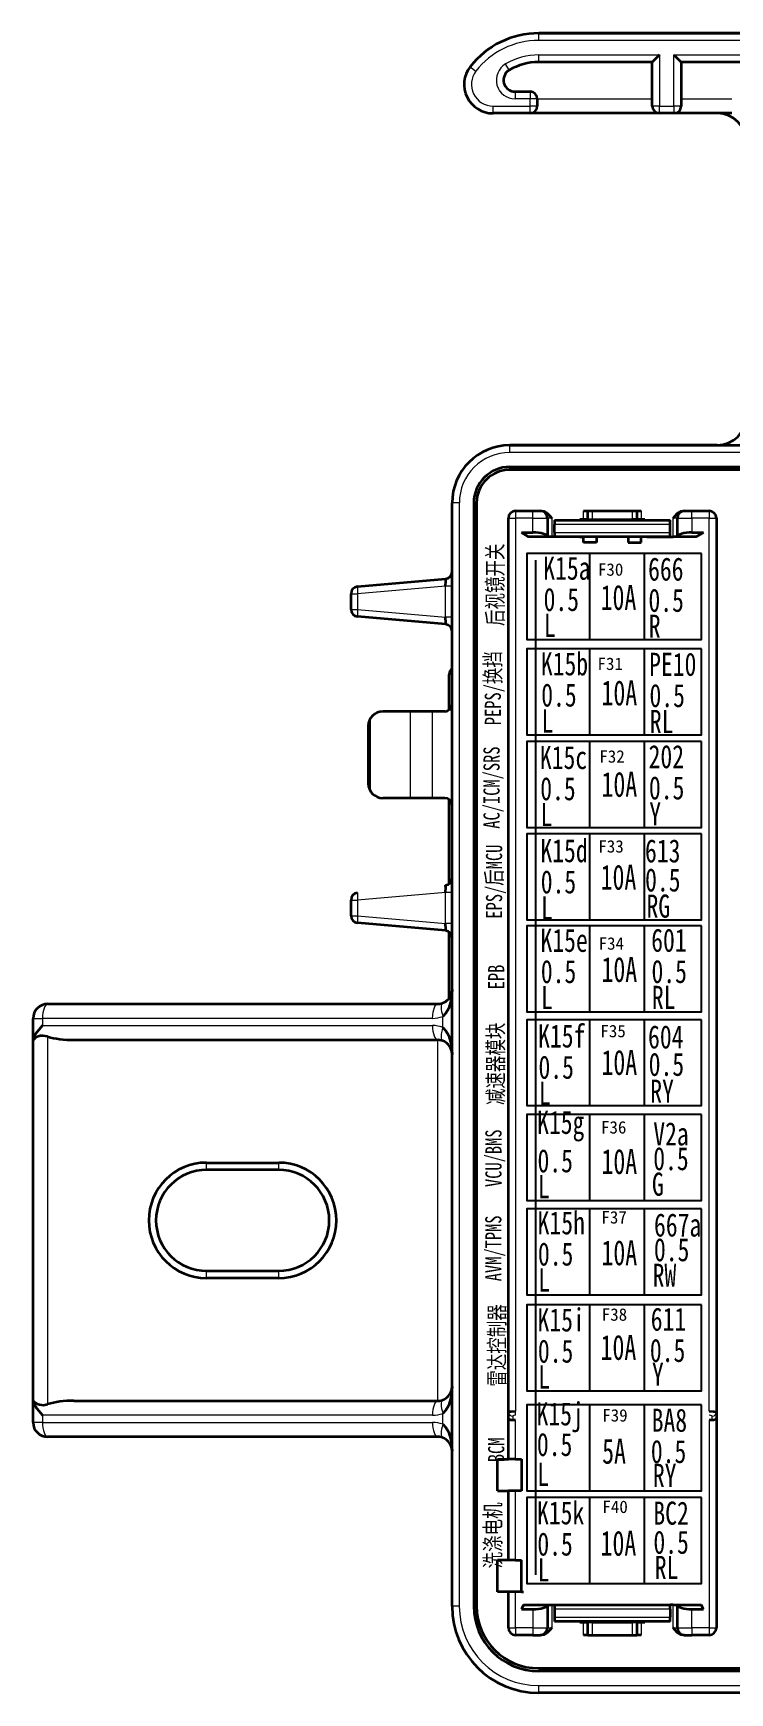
# Model space of a CAD drawing. Header units: millimetres. Extents: x 17 to 3784, y 12 to 1382.
# Drawn here: x 941.4 to 955.57, y 1072.13 to 1105.92 of the extents above; entities that cross this region are included whole.
import ezdxf

# ---------------------------------------------------------------- set-up
doc = ezdxf.new("R2010")
doc.units = ezdxf.units.MM
for name, color, linetype, lineweight in [('0层_1', 7, 'Continuous', 25), ('全新开发部分', 7, 'Continuous', 18), ('图层8-0000', 3, 'Continuous', 15), ('粗实线层', 7, 'Continuous', 35)]:
    doc.layers.add(name, color=color, linetype=linetype, lineweight=lineweight)
doc.styles.add('FangSong_GB2312_Style', font='simfang.ttf')
doc.styles.add('HZ', font='', dxfattribs={"width": 0.7})
doc.styles.add('HZTXT', font='', dxfattribs={"width": 0.75})
doc.styles.add('样式 2', font='', dxfattribs={"width": 0.75})
doc.styles.get('HZ').set_extended_font_data('宋体')
doc.styles.get('HZTXT').set_extended_font_data('宋体')
doc.styles.get('样式 2').set_extended_font_data('宋体')

msp = doc.modelspace()

# ---------------------------------------------------------------- linework, layer by layer
at = {"color": 0, "lineweight": 35}
for p, q in [((951.688, 1105.918), (1003.401, 1105.918)), ((951.101, 1097.089), (963.302, 1097.089)), ((963.302, 1097.03), (951.101, 1097.03)), ((949.925, 1073.891), (949.925, 1096.354)), ((950.366, 1096.354), (950.366, 1073.891)), ((950.425, 1096.354), (950.425, 1073.891)), ((951.071, 1077.843), (951.071, 1096.046)), ((955.302, 1096.046), (955.302, 1077.843)), ((941.698, 1086.154), (949.632, 1086.154)), ((941.404, 1078.073), (941.404, 1085.42)), ((949.632, 1085.419), (942.233, 1085.419)), ((942.233, 1078.074), (949.632, 1078.074)), ((949.632, 1077.339), (941.698, 1077.339)), ((951.688, 1072.628), (1003.401, 1072.628)), ((1003.401, 1072.569), (951.688, 1072.569))]:
    msp.add_line(p, q, dxfattribs=at)
at = {"color": 0, "lineweight": 13, "ltscale": 0.0125}
for p, q in [((951.688, 1105.771), (951.688, 1105.918)), ((951.087, 1105.165), (951.012, 1105.291)), ((951.688, 1105.33), (951.688, 1105.477)), ((950.295, 1105.235), (950.411, 1105.145)), ((951.207, 1104.728), (951.207, 1104.581)), ((951.512, 1104.728), (951.512, 1104.581)), ((950.759, 1104.287), (950.759, 1104.434)), ((951.512, 1104.434), (951.512, 1104.581)), ((951.659, 1104.581), (951.512, 1104.581)), ((951.512, 1104.287), (951.512, 1104.434)), ((951.659, 1104.434), (951.512, 1104.434)), ((954.144, 1104.434), (953.997, 1104.434)), ((954.144, 1104.287), (954.144, 1104.434)), ((954.585, 1104.434), (954.438, 1104.434)), ((954.438, 1104.434), (954.438, 1104.287)), ((951.101, 1097.382), (951.101, 1097.529)), ((950.072, 1096.354), (949.925, 1096.354)), ((951.218, 1096.193), (951.218, 1096.046)), ((951.571, 1096.046), (951.571, 1096.193)), ((954.803, 1096.046), (954.803, 1096.193)), ((955.155, 1096.193), (955.155, 1096.046)), ((951.071, 1096.046), (951.218, 1096.046)), ((955.155, 1096.046), (955.302, 1096.046)), ((941.594, 1085.86), (941.594, 1085.713)), ((944.93, 1082.775), (944.93, 1082.922)), ((946.399, 1082.775), (946.399, 1082.922)), ((944.93, 1080.571), (944.93, 1080.718)), ((946.399, 1080.571), (946.399, 1080.718)), ((941.594, 1077.78), (941.594, 1077.633)), ((950.072, 1073.891), (949.925, 1073.891)), ((951.071, 1073.451), (951.218, 1073.451)), ((951.218, 1073.451), (951.218, 1073.304)), ((951.571, 1073.451), (951.571, 1073.304)), ((954.803, 1073.451), (954.803, 1073.304)), ((955.155, 1073.451), (955.155, 1073.304)), ((955.155, 1073.451), (955.302, 1073.451)), ((951.688, 1072.128), (951.688, 1072.275))]:
    msp.add_line(p, q, dxfattribs=at)
at = {"color": 0, "lineweight": 35, "ltscale": 0.475}
msp.add_line((957.271, 1105.918), (951.688, 1105.918), dxfattribs=at)
at = {"color": 0, "lineweight": 13}
for p, q in [((1003.401, 1105.771), (951.688, 1105.771)), ((950.072, 1096.354), (950.072, 1073.891)), ((951.218, 1096.046), (951.218, 1077.863)), ((955.155, 1077.863), (955.155, 1096.046)), ((949.527, 1085.86), (941.594, 1085.86)), ((941.594, 1085.713), (949.527, 1085.713)), ((941.698, 1085.489), (941.698, 1078.005)), ((949.632, 1078.074), (949.632, 1085.419)), ((949.527, 1077.78), (941.594, 1077.78)), ((941.594, 1077.633), (949.527, 1077.633))]:
    msp.add_line(p, q, dxfattribs=at)
at = {"color": 0, "lineweight": 13, "ltscale": 0.208932}
msp.add_line((951.688, 1105.477), (954.144, 1105.477), dxfattribs=at)
at = {"color": 0, "lineweight": 35, "ltscale": 0.196432}
msp.add_line((953.997, 1105.33), (951.688, 1105.33), dxfattribs=at)
at = {"color": 0, "lineweight": 35, "ltscale": 0.017678}
for p, q in [((954.144, 1105.477), (953.997, 1105.33)), ((954.438, 1105.477), (954.585, 1105.33))]:
    msp.add_line(p, q, dxfattribs=at)
at = {"color": 0, "lineweight": 35, "ltscale": 0.076253}
for p, q in [((953.997, 1104.434), (953.997, 1105.33)), ((954.585, 1105.33), (954.585, 1104.434))]:
    msp.add_line(p, q, dxfattribs=at)
at = {"color": 0, "lineweight": 13, "ltscale": 0.088753}
for p, q in [((954.144, 1105.477), (954.144, 1104.434)), ((954.438, 1104.434), (954.438, 1105.477))]:
    msp.add_line(p, q, dxfattribs=at)
at = {"color": 0, "lineweight": 13, "ltscale": 0.4625}
msp.add_line((954.438, 1105.477), (959.873, 1105.477), dxfattribs=at)
at = {"color": 0, "lineweight": 35, "ltscale": 0.4375}
msp.add_line((959.727, 1105.33), (954.585, 1105.33), dxfattribs=at)
at = {"color": 0, "lineweight": 35, "ltscale": 0.025909}
msp.add_line((951.207, 1104.728), (951.512, 1104.728), dxfattribs=at)
at = {"color": 0, "lineweight": 13, "ltscale": 0.064047}
msp.add_line((950.759, 1104.434), (951.512, 1104.434), dxfattribs=at)
at = {"color": 0, "lineweight": 35, "ltscale": 0.064047}
msp.add_line((951.512, 1104.287), (950.759, 1104.287), dxfattribs=at)
at = {"color": 0, "lineweight": 13, "ltscale": 0.025909}
msp.add_line((951.512, 1104.581), (951.207, 1104.581), dxfattribs=at)
at = {"color": 0, "lineweight": 35, "ltscale": 0.223935}
msp.add_line((954.144, 1104.287), (951.512, 1104.287), dxfattribs=at)
at = {"color": 0, "lineweight": 13, "ltscale": 0.198935}
msp.add_line((951.659, 1104.581), (953.997, 1104.581), dxfattribs=at)
at = {"color": 0, "lineweight": 35, "ltscale": 0.0125}
for p, q in [((951.659, 1104.581), (951.659, 1104.434)), ((951.571, 1096.193), (951.718, 1096.193)), ((954.656, 1096.193), (954.803, 1096.193)), ((951.218, 1076.888), (951.071, 1076.888)), ((951.218, 1076.242), (951.071, 1076.242)), ((951.218, 1074.832), (951.071, 1074.832)), ((951.218, 1074.185), (951.071, 1074.185)), ((951.571, 1073.304), (951.718, 1073.304)), ((954.656, 1073.304), (954.803, 1073.304))]:
    msp.add_line(p, q, dxfattribs=at)
at = {"color": 0, "lineweight": 13, "ltscale": 0.025}
for p, q in [((954.144, 1104.434), (954.438, 1104.434)), ((951.571, 1095.752), (951.571, 1096.046)), ((951.571, 1096.046), (951.865, 1096.046)), ((954.509, 1096.046), (954.803, 1096.046)), ((954.803, 1096.046), (954.803, 1095.752)), ((951.571, 1073.451), (951.865, 1073.451)), ((954.509, 1073.451), (954.803, 1073.451))]:
    msp.add_line(p, q, dxfattribs=at)
at = {"color": 0, "lineweight": 35, "ltscale": 0.025}
msp.add_line((954.438, 1104.287), (954.144, 1104.287), dxfattribs=at)
at = {"color": 0, "lineweight": 35, "ltscale": 0.1}
for p, q in [((955.613, 1104.287), (954.438, 1104.287)), ((948.221, 1091.815), (948.221, 1090.639))]:
    msp.add_line(p, q, dxfattribs=at)
at = {"color": 0, "lineweight": 13, "ltscale": 0.0875}
msp.add_line((954.585, 1104.581), (955.613, 1104.581), dxfattribs=at)
at = {"color": 0, "lineweight": 35, "ltscale": 0.458932}
msp.add_line((951.101, 1097.529), (956.494, 1097.529), dxfattribs=at)
at = {"color": 0, "lineweight": 35, "ltscale": 0.358932}
msp.add_line((955.319, 1097.529), (951.101, 1097.529), dxfattribs=at)
at = {"color": 0, "lineweight": 13, "ltscale": 0.458932}
msp.add_line((956.494, 1097.382), (951.101, 1097.382), dxfattribs=at)
at = {"color": 0, "lineweight": 13, "ltscale": 0.005}
for p, q in [((951.101, 1097.03), (951.101, 1097.089)), ((950.425, 1096.354), (950.366, 1096.354)), ((949.925, 1092.862), (949.867, 1092.862)), ((950.425, 1073.891), (950.366, 1073.891)), ((951.688, 1072.628), (951.688, 1072.569))]:
    msp.add_line(p, q, dxfattribs=at)
at = {"color": 0, "lineweight": 35, "ltscale": 0.03}
for p, q in [((951.218, 1096.193), (951.571, 1096.193)), ((954.803, 1096.193), (955.155, 1096.193)), ((951.571, 1073.304), (951.218, 1073.304)), ((955.155, 1073.304), (954.803, 1073.304))]:
    msp.add_line(p, q, dxfattribs=at)
at = {"color": 0, "lineweight": 35, "ltscale": 0.00146}
for p, q in [((951.718, 1096.193), (951.735, 1096.193)), ((951.735, 1073.304), (951.718, 1073.304))]:
    msp.add_line(p, q, dxfattribs=at)
at = {"color": 0, "lineweight": 13, "ltscale": 0.015}
for p, q in [((952.599, 1096.016), (952.599, 1096.193)), ((952.775, 1096.193), (952.775, 1096.016)), ((953.598, 1096.016), (953.598, 1096.193)), ((953.774, 1096.193), (953.774, 1096.016))]:
    msp.add_line(p, q, dxfattribs=at)
at = {"color": 0, "lineweight": 35, "ltscale": 0.007501}
for p, q in [((952.599, 1096.193), (952.687, 1096.193)), ((952.687, 1096.016), (952.599, 1096.016)), ((952.599, 1073.568), (952.687, 1073.568)), ((952.687, 1073.304), (952.599, 1073.304))]:
    msp.add_line(p, q, dxfattribs=at)
at = {"color": 0, "lineweight": 35, "ltscale": 0.0075}
for p, q in [((952.687, 1096.193), (952.775, 1096.193)), ((953.598, 1096.193), (953.686, 1096.193)), ((953.686, 1096.193), (953.774, 1096.193)), ((952.012, 1096.002), (952.012, 1095.913)), ((952.687, 1096.016), (952.775, 1096.016)), ((953.686, 1096.016), (953.598, 1096.016)), ((953.774, 1096.016), (953.686, 1096.016)), ((954.362, 1095.913), (954.362, 1096.002)), ((951.953, 1095.664), (951.865, 1095.664)), ((952.012, 1095.752), (952.012, 1095.664)), ((954.362, 1095.664), (954.362, 1095.752)), ((954.509, 1095.664), (954.421, 1095.664)), ((951.865, 1073.921), (951.953, 1073.921)), ((952.012, 1073.921), (952.012, 1073.833)), ((954.362, 1073.833), (954.362, 1073.921)), ((954.421, 1073.921), (954.509, 1073.921)), ((952.012, 1073.671), (952.012, 1073.583)), ((952.775, 1073.568), (952.687, 1073.568)), ((953.686, 1073.568), (953.598, 1073.568)), ((953.686, 1073.568), (953.774, 1073.568)), ((954.362, 1073.583), (954.362, 1073.671)), ((952.687, 1073.304), (952.775, 1073.304)), ((953.598, 1073.304), (953.686, 1073.304)), ((953.774, 1073.304), (953.686, 1073.304))]:
    msp.add_line(p, q, dxfattribs=at)
at = {"color": 0, "lineweight": 35, "ltscale": 0.015}
for p, q in [((952.687, 1096.016), (952.687, 1096.193)), ((953.686, 1096.193), (953.686, 1096.016))]:
    msp.add_line(p, q, dxfattribs=at)
at = {"color": 0, "lineweight": 35, "ltscale": 0.07}
for p, q in [((952.775, 1096.193), (953.598, 1096.193)), ((952.775, 1096.016), (953.598, 1096.016)), ((952.775, 1073.568), (953.598, 1073.568)), ((952.775, 1073.304), (953.598, 1073.304))]:
    msp.add_line(p, q, dxfattribs=at)
at = {"color": 0, "lineweight": 35, "ltscale": 0.001459}
for p, q in [((954.639, 1096.193), (954.656, 1096.193)), ((954.656, 1073.304), (954.639, 1073.304))]:
    msp.add_line(p, q, dxfattribs=at)
at = {"color": 0, "lineweight": 13, "ltscale": 0.03}
for p, q in [((951.571, 1096.046), (951.218, 1096.046)), ((955.155, 1096.046), (954.803, 1096.046)), ((951.571, 1073.451), (951.218, 1073.451)), ((955.155, 1073.451), (954.803, 1073.451))]:
    msp.add_line(p, q, dxfattribs=at)
at = {"color": 0, "lineweight": 13, "ltscale": 0.0075}
for p, q in [((951.953, 1096.046), (951.865, 1096.046)), ((954.509, 1096.046), (954.421, 1096.046)), ((951.865, 1073.451), (951.953, 1073.451)), ((954.421, 1073.451), (954.509, 1073.451))]:
    msp.add_line(p, q, dxfattribs=at)
at = {"color": 0, "lineweight": 35, "ltscale": 0.0325}
for p, q in [((951.865, 1096.046), (951.865, 1095.664)), ((954.509, 1095.664), (954.509, 1096.046)), ((951.865, 1095.664), (951.483, 1095.664))]:
    msp.add_line(p, q, dxfattribs=at)
at = {"color": 0, "lineweight": 13, "ltscale": 0.0325}
for p, q in [((951.953, 1096.046), (951.953, 1095.664)), ((954.421, 1095.664), (954.421, 1096.046)), ((951.571, 1073.833), (951.571, 1073.451)), ((954.803, 1073.451), (954.803, 1073.833))]:
    msp.add_line(p, q, dxfattribs=at)
at = {"color": 0, "lineweight": 35, "ltscale": 0.199999}
for p, q in [((952.012, 1096.002), (954.362, 1096.002)), ((954.362, 1095.664), (952.012, 1095.664)), ((952.012, 1073.921), (954.362, 1073.921)), ((954.362, 1073.583), (952.012, 1073.583))]:
    msp.add_line(p, q, dxfattribs=at)
at = {"color": 0, "lineweight": 13, "ltscale": 0.199999}
for p, q in [((954.362, 1095.913), (952.012, 1095.913)), ((952.012, 1095.752), (954.362, 1095.752)), ((954.362, 1073.833), (952.012, 1073.833)), ((952.012, 1073.671), (954.362, 1073.671))]:
    msp.add_line(p, q, dxfattribs=at)
at = {"color": 0, "lineweight": 35, "ltscale": 0.01375}
for p, q in [((952.012, 1095.752), (952.012, 1095.913)), ((954.362, 1095.752), (954.362, 1095.913)), ((952.012, 1073.833), (952.012, 1073.671)), ((954.362, 1073.833), (954.362, 1073.671))]:
    msp.add_line(p, q, dxfattribs=at)
at = {"color": 0, "lineweight": 13, "ltscale": 0.00125}
for p, q in [((952.524, 1096.002), (952.524, 1096.016)), ((952.596, 1096.016), (952.596, 1096.002)), ((952.847, 1096.002), (952.847, 1096.016)), ((953.526, 1096.016), (953.526, 1096.002)), ((953.777, 1096.002), (953.777, 1096.016)), ((953.849, 1096.016), (953.849, 1096.002)), ((952.524, 1073.568), (952.524, 1073.583)), ((952.596, 1073.583), (952.596, 1073.568)), ((952.847, 1073.568), (952.847, 1073.583)), ((953.526, 1073.583), (953.526, 1073.568)), ((953.777, 1073.568), (953.777, 1073.583)), ((953.849, 1073.583), (953.849, 1073.568))]:
    msp.add_line(p, q, dxfattribs=at)
at = {"color": 0, "lineweight": 35, "ltscale": 0.006359}
for p, q in [((952.599, 1096.016), (952.524, 1096.016)), ((952.524, 1073.568), (952.599, 1073.568))]:
    msp.add_line(p, q, dxfattribs=at)
at = {"color": 0, "lineweight": 35, "ltscale": 0.00125}
for p, q in [((952.864, 1096.016), (952.864, 1096.002)), ((953.51, 1096.002), (953.51, 1096.016)), ((952.864, 1073.583), (952.864, 1073.568)), ((953.51, 1073.568), (953.51, 1073.583))]:
    msp.add_line(p, q, dxfattribs=at)
at = {"color": 0, "lineweight": 35, "ltscale": 0.00636}
for p, q in [((953.849, 1096.016), (953.774, 1096.016)), ((953.774, 1073.568), (953.849, 1073.568))]:
    msp.add_line(p, q, dxfattribs=at)
at = {"color": 0, "lineweight": 35, "ltscale": 0.014577}
for p, q in [((951.483, 1095.664), (951.336, 1095.752)), ((955.038, 1095.752), (954.891, 1095.664))]:
    msp.add_line(p, q, dxfattribs=at)
at = {"color": 0, "lineweight": 35, "ltscale": 0.02}
for p, q in [((951.336, 1095.752), (951.571, 1095.752)), ((951.336, 1073.833), (951.571, 1073.833))]:
    msp.add_line(p, q, dxfattribs=at)
at = {"color": 0, "lineweight": 35, "ltscale": 0.01}
for p, q in [((952.07, 1095.664), (951.953, 1095.664)), ((952.599, 1095.546), (952.599, 1095.664)), ((952.864, 1095.664), (952.864, 1095.546)), ((953.51, 1095.664), (953.51, 1095.546)), ((953.774, 1095.546), (953.774, 1095.664)), ((951.071, 1077.726), (951.071, 1077.843)), ((955.302, 1077.843), (955.302, 1077.726)), ((951.218, 1076.888), (951.336, 1076.888)), ((951.336, 1076.242), (951.218, 1076.242)), ((951.218, 1074.832), (951.336, 1074.832)), ((951.336, 1074.185), (951.218, 1074.185))]:
    msp.add_line(p, q, dxfattribs=at)
at = {"color": 0, "lineweight": 35, "ltscale": 0.038641}
msp.add_line((952.524, 1095.664), (952.07, 1095.664), dxfattribs=at)
at = {"color": 0, "lineweight": 35, "ltscale": 0.006103}
msp.add_line((952.524, 1095.664), (952.596, 1095.664), dxfattribs=at)
at = {"color": 0, "lineweight": 35, "ltscale": 0.021359}
for p, q in [((952.847, 1095.664), (952.596, 1095.664)), ((953.777, 1095.664), (953.526, 1095.664))]:
    msp.add_line(p, q, dxfattribs=at)
at = {"color": 0, "lineweight": 35, "ltscale": 0.022501}
msp.add_line((952.864, 1095.546), (952.599, 1095.546), dxfattribs=at)
at = {"color": 0, "lineweight": 35, "ltscale": 0.001398}
msp.add_line((952.847, 1095.664), (952.864, 1095.664), dxfattribs=at)
at = {"color": 0, "lineweight": 35, "ltscale": 0.001396}
msp.add_line((953.51, 1095.664), (953.526, 1095.664), dxfattribs=at)
at = {"color": 0, "lineweight": 35, "ltscale": 0.022499}
msp.add_line((953.51, 1095.546), (953.774, 1095.546), dxfattribs=at)
at = {"color": 0, "lineweight": 35, "ltscale": 0.000390625}
msp.add_line((953.782, 1095.664), (953.777, 1095.664), dxfattribs=at)
at = {"color": 0, "lineweight": 35, "ltscale": 0.035573}
msp.add_line((953.885, 1095.664), (954.303, 1095.664), dxfattribs=at)
at = {"color": 0, "lineweight": 35, "ltscale": 0.009999}
msp.add_line((954.303, 1095.664), (954.421, 1095.664), dxfattribs=at)
at = {"color": 0, "lineweight": 35, "ltscale": 0.032501}
msp.add_line((954.891, 1095.664), (954.509, 1095.664), dxfattribs=at)
at = {"color": 0, "lineweight": 35, "ltscale": 0.020001}
for p, q in [((954.803, 1095.752), (955.038, 1095.752)), ((954.803, 1073.833), (955.038, 1073.833))]:
    msp.add_line(p, q, dxfattribs=at)
at = {"color": 2}
msp.add_line((951.624, 1095.191), (951.624, 1074.528), dxfattribs=at)
at = {"color": 0, "lineweight": 35, "ltscale": 0.15276}
for p, q in [((948.003, 1094.651), (949.791, 1094.807)), ((949.791, 1093.883), (948.003, 1094.04)), ((949.791, 1087.647), (948.003, 1087.803))]:
    msp.add_line(p, q, dxfattribs=at)
at = {"color": 0, "lineweight": 35, "ltscale": 0.027092}
for p, q in [((947.869, 1094.186), (947.869, 1094.504)), ((947.869, 1087.95), (947.869, 1088.268))]:
    msp.add_line(p, q, dxfattribs=at)
at = {"color": 0, "lineweight": 13, "ltscale": 0.011411}
for p, q in [((947.869, 1094.504), (948.003, 1094.504)), ((949.925, 1094.661), (949.791, 1094.661)), ((947.869, 1094.186), (948.003, 1094.186)), ((949.925, 1094.029), (949.791, 1094.029)), ((949.925, 1088.424), (949.791, 1088.424)), ((947.869, 1088.268), (948.003, 1088.268)), ((947.869, 1087.95), (948.003, 1087.95)), ((949.925, 1087.793), (949.791, 1087.793))]:
    msp.add_line(p, q, dxfattribs=at)
at = {"color": 0, "lineweight": 13, "ltscale": 0.15276}
for p, q in [((949.791, 1094.661), (948.003, 1094.504)), ((948.003, 1094.186), (949.791, 1094.029)), ((949.791, 1088.424), (948.003, 1088.268)), ((948.003, 1087.95), (949.791, 1087.793))]:
    msp.add_line(p, q, dxfattribs=at)
at = {"color": 0, "lineweight": 13, "ltscale": 0.027092}
for p, q in [((948.003, 1094.504), (948.003, 1094.186)), ((948.003, 1088.268), (948.003, 1087.95))]:
    msp.add_line(p, q, dxfattribs=at)
at = {"color": 0, "lineweight": 13, "ltscale": 0.053719}
msp.add_line((949.791, 1094.029), (949.791, 1094.661), dxfattribs=at)
at = {"color": 0, "lineweight": 35, "ltscale": 0.0616}
msp.add_line((949.867, 1092.138), (949.867, 1092.862), dxfattribs=at)
at = {"color": 0, "lineweight": 35, "ltscale": 0.047557}
for p, q in [((949.074, 1092.108), (948.515, 1092.108)), ((949.074, 1090.345), (948.515, 1090.345))]:
    msp.add_line(p, q, dxfattribs=at)
at = {"color": 0, "lineweight": 35, "ltscale": 0.000956726}
for p, q in [((949.085, 1092.108), (949.074, 1092.108)), ((949.085, 1090.345), (949.074, 1090.345))]:
    msp.add_line(p, q, dxfattribs=at)
at = {"color": 0, "lineweight": 13, "ltscale": 0.15}
for p, q in [((949.074, 1092.108), (949.074, 1090.345)), ((949.517, 1092.108), (949.517, 1090.345))]:
    msp.add_line(p, q, dxfattribs=at)
at = {"color": 0, "lineweight": 35, "ltscale": 0.036705}
for p, q in [((949.517, 1092.108), (949.085, 1092.108)), ((949.517, 1090.345), (949.085, 1090.345))]:
    msp.add_line(p, q, dxfattribs=at)
at = {"color": 0, "lineweight": 35, "ltscale": 0.022281}
for p, q in [((949.778, 1092.108), (949.517, 1092.108)), ((949.778, 1090.345), (949.517, 1090.345))]:
    msp.add_line(p, q, dxfattribs=at)
at = {"color": 0, "lineweight": 13, "ltscale": 0.124059}
msp.add_line((948.257, 1091.956), (948.257, 1090.498), dxfattribs=at)
at = {"color": 0, "lineweight": 35, "ltscale": 0.146045}
msp.add_line((949.867, 1088.6), (949.867, 1090.316), dxfattribs=at)
at = {"color": 0, "lineweight": 13, "ltscale": 0.05372}
msp.add_line((949.791, 1087.793), (949.791, 1088.424), dxfattribs=at)
at = {"color": 0, "lineweight": 35, "ltscale": 0.114547}
msp.add_line((949.867, 1086.272), (949.867, 1087.618), dxfattribs=at)
at = {"color": 0, "lineweight": 35, "ltscale": 0.000963603}
for p, q in [((949.925, 1086.448), (949.925, 1086.437)), ((949.925, 1085.137), (949.925, 1085.126)), ((949.925, 1078.368), (949.925, 1078.356)), ((949.925, 1077.057), (949.925, 1077.046))]:
    msp.add_line(p, q, dxfattribs=at)
at = {"color": 0, "lineweight": 13, "ltscale": 0.016133}
for p, q in [((941.404, 1085.86), (941.594, 1085.86)), ((941.594, 1077.633), (941.404, 1077.633))]:
    msp.add_line(p, q, dxfattribs=at)
at = {"color": 0, "lineweight": 35, "ltscale": 0.035875}
for p, q in [((941.404, 1085.439), (941.404, 1085.86)), ((941.404, 1077.633), (941.404, 1078.055))]:
    msp.add_line(p, q, dxfattribs=at)
at = {"color": 0, "lineweight": 13, "ltscale": 0.019}
for p, q in [((949.736, 1085.675), (949.736, 1085.898)), ((949.736, 1077.595), (949.736, 1077.818))]:
    msp.add_line(p, q, dxfattribs=at)
at = {"color": 0, "lineweight": 35, "ltscale": 0.001572}
for p, q in [((941.404, 1085.42), (941.404, 1085.439)), ((941.404, 1078.055), (941.404, 1078.073))]:
    msp.add_line(p, q, dxfattribs=at)
at = {"color": 0, "lineweight": 35, "ltscale": 0.125}
for p, q in [((944.93, 1082.922), (946.399, 1082.922)), ((946.399, 1082.775), (944.93, 1082.775)), ((944.93, 1080.718), (946.399, 1080.718)), ((946.399, 1080.571), (944.93, 1080.571))]:
    msp.add_line(p, q, dxfattribs=at)
at = {"color": 0, "lineweight": 35, "ltscale": 0.071239}
msp.add_line((951.071, 1076.888), (951.071, 1077.726), dxfattribs=at)
at = {"color": 0, "lineweight": 13, "ltscale": 0.006972}
for p, q in [((951.159, 1077.76), (951.159, 1077.678)), ((955.214, 1077.678), (955.214, 1077.76))]:
    msp.add_line(p, q, dxfattribs=at)
at = {"color": 0, "lineweight": 13, "ltscale": 0.007115}
msp.add_line((951.218, 1077.779), (951.218, 1077.863), dxfattribs=at)
at = {"color": 0, "lineweight": 13, "ltscale": 0.0675}
msp.add_line((951.218, 1076.888), (951.218, 1077.682), dxfattribs=at)
at = {"color": 0, "lineweight": 13, "ltscale": 0.36}
msp.add_line((955.155, 1077.682), (955.155, 1073.451), dxfattribs=at)
at = {"color": 0, "lineweight": 35, "ltscale": 0.363739}
msp.add_line((955.302, 1077.726), (955.302, 1073.451), dxfattribs=at)
at = {"color": 0, "lineweight": 35, "ltscale": 0.055}
for p, q in [((950.851, 1076.242), (950.851, 1076.888)), ((950.851, 1074.185), (950.851, 1074.832)), ((951.336, 1074.185), (951.336, 1074.832))]:
    msp.add_line(p, q, dxfattribs=at)
at = {"color": 0, "lineweight": 35, "ltscale": 0.01875}
for p, q in [((950.851, 1076.888), (951.071, 1076.888)), ((950.851, 1076.242), (951.071, 1076.242)), ((951.071, 1074.832), (950.851, 1074.832)), ((951.071, 1074.185), (950.851, 1074.185))]:
    msp.add_line(p, q, dxfattribs=at)
at = {"color": 0, "lineweight": 35, "ltscale": 0.12}
msp.add_line((951.071, 1074.832), (951.071, 1076.242), dxfattribs=at)
at = {"color": 0, "lineweight": 13, "ltscale": 0.12}
msp.add_line((951.218, 1074.832), (951.218, 1076.242), dxfattribs=at)
at = {"color": 0, "lineweight": 35, "ltscale": 0.0625}
msp.add_line((951.071, 1073.451), (951.071, 1074.185), dxfattribs=at)
at = {"color": 0, "lineweight": 13, "ltscale": 0.0625}
msp.add_line((951.218, 1073.451), (951.218, 1074.185), dxfattribs=at)
at = {"color": 0, "lineweight": 35, "ltscale": 0.003751}
msp.add_line((951.336, 1074.185), (951.38, 1074.185), dxfattribs=at)
at = {"color": 0, "lineweight": 35, "ltscale": 0.008386}
for p, q in [((951.38, 1073.921), (951.336, 1073.833)), ((955.038, 1073.833), (954.994, 1073.921))]:
    msp.add_line(p, q, dxfattribs=at)
at = {"color": 0, "lineweight": 35, "ltscale": 0.04125}
msp.add_line((951.38, 1073.921), (951.865, 1073.921), dxfattribs=at)
at = {"color": 0, "lineweight": 35, "ltscale": 0.04}
for p, q in [((951.865, 1073.921), (951.865, 1073.451)), ((954.509, 1073.451), (954.509, 1073.921))]:
    msp.add_line(p, q, dxfattribs=at)
at = {"color": 0, "lineweight": 35, "ltscale": 0.005}
for p, q in [((951.953, 1073.921), (952.012, 1073.921)), ((954.421, 1073.921), (954.362, 1073.921))]:
    msp.add_line(p, q, dxfattribs=at)
at = {"color": 0, "lineweight": 13, "ltscale": 0.04}
for p, q in [((951.953, 1073.921), (951.953, 1073.451)), ((954.421, 1073.451), (954.421, 1073.921))]:
    msp.add_line(p, q, dxfattribs=at)
at = {"color": 0, "lineweight": 35, "ltscale": 0.041251}
msp.add_line((954.509, 1073.921), (954.994, 1073.921), dxfattribs=at)
at = {"color": 0, "lineweight": 13, "ltscale": 0.0225}
for p, q in [((952.599, 1073.304), (952.599, 1073.568)), ((952.775, 1073.568), (952.775, 1073.304)), ((953.598, 1073.304), (953.598, 1073.568)), ((953.774, 1073.568), (953.774, 1073.304))]:
    msp.add_line(p, q, dxfattribs=at)
at = {"color": 0, "lineweight": 35, "ltscale": 0.0225}
for p, q in [((952.687, 1073.304), (952.687, 1073.568)), ((953.686, 1073.568), (953.686, 1073.304))]:
    msp.add_line(p, q, dxfattribs=at)
at = {"color": 0, "lineweight": 13, "ltscale": 0.439999}
msp.add_line((951.688, 1072.275), (956.86, 1072.275), dxfattribs=at)
at = {"color": 0, "lineweight": 35, "ltscale": 0.439999}
msp.add_line((956.86, 1072.128), (951.688, 1072.128), dxfattribs=at)
at = {"color": 0, "lineweight": 35}
for points in [[(951.735, 1096.193), (951.789, 1096.184), (951.868, 1096.14), (951.919, 1096.088), (951.953, 1096.046)], [(954.421, 1096.046), (954.455, 1096.088), (954.506, 1096.14), (954.585, 1096.184), (954.639, 1096.193)], [(949.791, 1094.661), (949.796, 1094.769), (949.794, 1094.801), (949.793, 1094.805), (949.792, 1094.806), (949.792, 1094.807), (949.791, 1094.807)], [(949.791, 1093.883), (949.792, 1093.883), (949.792, 1093.883), (949.793, 1093.884), (949.794, 1093.887), (949.796, 1093.915), (949.791, 1094.029)], [(949.791, 1088.424), (949.796, 1088.532), (949.794, 1088.564), (949.793, 1088.569), (949.792, 1088.57), (949.792, 1088.571), (949.791, 1088.571)], [(949.791, 1087.647), (949.792, 1087.647), (949.792, 1087.647), (949.793, 1087.648), (949.794, 1087.65), (949.796, 1087.679), (949.791, 1087.793)], [(949.925, 1086.437), (949.905, 1086.235), (949.882, 1086.14), (949.849, 1086.052), (949.798, 1085.964), (949.736, 1085.898)], [(941.594, 1085.713), (941.454, 1085.543), (941.413, 1085.472), (941.404, 1085.439)], [(949.736, 1085.675), (949.798, 1085.609), (949.849, 1085.521), (949.882, 1085.433), (949.905, 1085.338), (949.925, 1085.137)], [(941.698, 1085.489), (941.607, 1085.506), (941.543, 1085.501), (941.487, 1085.482), (941.436, 1085.451), (941.407, 1085.425), (941.405, 1085.421), (941.405, 1085.42), (941.404, 1085.42)], [(949.925, 1078.356), (949.905, 1078.155), (949.882, 1078.06), (949.849, 1077.972), (949.798, 1077.884), (949.736, 1077.818)], [(941.404, 1078.073), (941.405, 1078.073), (941.405, 1078.072), (941.409, 1078.067), (941.44, 1078.039), (941.495, 1078.008), (941.529, 1077.996), (941.613, 1077.988), (941.698, 1078.005)], [(941.404, 1078.055), (941.414, 1078.019), (941.48, 1077.914), (941.594, 1077.78)], [(949.736, 1077.595), (949.798, 1077.529), (949.849, 1077.441), (949.882, 1077.353), (949.905, 1077.258), (949.925, 1077.057)], [(951.071, 1077.843), (951.072, 1077.844), (951.072, 1077.845), (951.074, 1077.847), (951.078, 1077.849), (951.093, 1077.853), (951.129, 1077.858), (951.218, 1077.863)], [(951.159, 1077.678), (951.122, 1077.678), (951.093, 1077.69), (951.077, 1077.707), (951.071, 1077.726)], [(955.155, 1077.863), (955.248, 1077.858), (955.284, 1077.852), (955.296, 1077.849), (955.3, 1077.847), (955.302, 1077.844), (955.302, 1077.843)], [(955.302, 1077.726), (955.299, 1077.71), (955.288, 1077.696), (955.246, 1077.677), (955.214, 1077.678)], [(951.953, 1073.451), (951.919, 1073.408), (951.868, 1073.356), (951.789, 1073.312), (951.735, 1073.304)], [(954.639, 1073.304), (954.585, 1073.312), (954.506, 1073.356), (954.455, 1073.408), (954.421, 1073.451)]]:
    msp.add_lwpolyline(points, dxfattribs=at)
at = {"color": 0, "lineweight": 13}
for points in [[(949.527, 1085.86), (949.538, 1085.99), (949.572, 1086.1), (949.601, 1086.141), (949.618, 1086.152), (949.632, 1086.154)], [(951.218, 1077.779), (951.184, 1077.775), (951.167, 1077.769), (951.162, 1077.766), (951.16, 1077.762), (951.159, 1077.76)], [(955.214, 1077.76), (955.214, 1077.762), (955.211, 1077.765), (955.207, 1077.769), (955.192, 1077.775), (955.155, 1077.779)], [(955.214, 1077.76), (955.254, 1077.769), (955.286, 1077.794), (955.302, 1077.843)]]:
    msp.add_lwpolyline(points, dxfattribs=at)
at = {"color": 0, "lineweight": 35}
for centre, radius, start, end in [((951.688, 1104.155), 1.763, 90, 142.2315), ((951.688, 1104.155), 1.763, 90, 142.2315), ((951.688, 1104.155), 1.175, 90, 120.7574), ((950.759, 1104.875), 0.588, 142.2315, 270), ((951.207, 1104.963), 0.235, 120.7574, 270), ((951.512, 1104.581), 0.147, 0, 90), ((951.512, 1104.434), 0.147, 270, 0), ((954.144, 1104.434), 0.147, 180, 270), ((954.438, 1104.434), 0.147, 270, 0), ((955.319, 1103.7), 0.588, 0.3726, 89.5658), ((955.319, 1098.117), 0.588, 270.0001, 0), ((951.101, 1096.354), 1.175, 90, 180), ((951.101, 1096.354), 0.735, 90, 180), ((951.101, 1096.354), 0.676, 90, 180), ((951.218, 1096.046), 0.147, 90, 180), ((951.718, 1096.046), 0.147, 0, 90), ((954.656, 1096.046), 0.147, 90, 180), ((955.155, 1096.046), 0.147, 0, 90), ((949.778, 1094.953), 0.147, 275, 360), ((949.778, 1094.953), 0.147, 351.8103, 359.9968), ((948.016, 1094.504), 0.147, 95, 180), ((948.016, 1094.186), 0.147, 180, 265), ((949.778, 1093.737), 0.147, 0, 85), ((950.014, 1092.862), 0.147, 126.8738, 180), ((948.515, 1091.815), 0.294, 90.0002, 180), ((949.778, 1092.255), 0.147, 270, 360), ((949.778, 1092.255), 0.147, 270.0169, 356.0549), ((948.515, 1090.639), 0.294, 180.0001, 270), ((949.778, 1090.199), 0.147, 0, 90), ((949.778, 1090.198), 0.147, 8.8271, 89.3703), ((949.778, 1088.717), 0.147, 275, 360), ((948.016, 1088.268), 0.147, 95, 180), ((948.016, 1087.95), 0.147, 180, 265), ((949.778, 1087.5), 0.147, 0, 85), ((949.628, 1086.449), 0.297, 325.7298, 353.8401), ((949.632, 1086.448), 0.294, 353.9754, 360), ((941.698, 1085.86), 0.294, 90, 180), ((949.632, 1086.448), 0.294, 270, 325.5468), ((949.632, 1085.126), 0.294, 34.4532, 90), ((949.628, 1085.125), 0.297, 6.1599, 34.2702), ((949.632, 1085.126), 0.294, 360, 6.0246), ((944.93, 1081.747), 1.175, 90, 270), ((944.93, 1081.747), 1.028, 90, 270), ((946.399, 1081.747), 1.175, 270, 90), ((946.399, 1081.747), 1.028, 270, 90), ((949.628, 1078.369), 0.297, 325.7298, 353.8401), ((949.632, 1078.368), 0.294, 353.9754, 360), ((949.632, 1078.368), 0.294, 270, 325.5468), ((941.698, 1077.633), 0.294, 180, 270), ((951.217, 1077.269), 0.413, 89.8632, 98.0498), ((955.156, 1077.269), 0.413, 81.9502, 90.1368), ((949.632, 1077.046), 0.294, 34.4532, 90), ((949.628, 1077.044), 0.297, 6.1599, 34.2702), ((949.632, 1077.046), 0.294, 360, 6.0246), ((951.688, 1073.891), 1.763, 180, 270), ((951.688, 1073.891), 1.322, 180, 270), ((951.688, 1073.891), 1.263, 180, 270), ((951.218, 1073.451), 0.147, 180, 270), ((951.718, 1073.451), 0.147, 270, 0), ((954.656, 1073.451), 0.147, 180, 270), ((955.155, 1073.451), 0.147, 270, 360)]:
    msp.add_arc(centre, radius, start, end, dxfattribs=at)
at = {"color": 0, "lineweight": 13}
for centre, radius, start, end in [((951.688, 1104.155), 1.616, 90, 142.2315), ((951.207, 1104.963), 0.382, 120.7574, 270), ((951.688, 1104.155), 1.322, 90, 120.7574), ((950.759, 1104.875), 0.441, 142.2315, 270), ((951.101, 1096.354), 1.028, 90, 180), ((949.527, 1086.448), 0.588, 270, 290.7722), ((949.527, 1085.126), 0.588, 69.2278, 90), ((949.527, 1078.368), 0.588, 270, 290.7722), ((949.527, 1077.044), 0.589, 69.2509, 89.9768), ((951.688, 1073.891), 1.616, 180, 270)]:
    msp.add_arc(centre, radius, start, end, dxfattribs=at)
at = {"color": 0, "lineweight": 35}
for centre, major_axis, ratio, start_param, end_param in [((951.571, 1095.664), (0.294, 0), 0.3, 6.283185, 7.853982), ((954.803, 1095.664), (0.294, 0), 0.3, 1.570796, 3.141593), ((942.232, 1085.713), (0.828, 0), 0.354384, 4.011091, 4.713273), ((942.232, 1077.781), (0.828, 0), 0.354392, 1.569943, 2.272102), ((951.571, 1073.921), (-0.294, 0), 0.3, 1.570796, 3.141593), ((954.803, 1073.921), (-0.294, 0), 0.3, 0, 1.570796)]:
    msp.add_ellipse(centre, major_axis=major_axis, ratio=ratio, start_param=start_param, end_param=end_param, dxfattribs=at)
at = {"color": 0, "lineweight": 13}
for centre, major_axis, ratio, start_param, end_param in [((948.016, 1094.504), (-0.013, 0.146), 0.086827, 0, 1.5632), ((948.016, 1094.186), (0.013, 0.146), 0.086827, 1.578393, 3.141593), ((948.016, 1088.268), (-0.013, 0.146), 0.086827, 0, 1.5632), ((948.016, 1087.95), (0.013, 0.146), 0.086827, 1.578393, 3.141593), ((941.698, 1085.86), (0, 0.294), 0.354654, 6.283185, 7.853982), ((949.84, 1085.898), (0.104, -0.275), 0.334255, 3.141593, 4.586275), ((949.632, 1085.713), (0, -0.294), 0.354654, 4.712389, 6.283185), ((949.84, 1085.675), (-0.104, -0.275), 0.334255, 4.838503, 6.283185), ((949.632, 1077.78), (0, -0.294), 0.354654, 3.141593, 4.712389), ((949.84, 1077.818), (0.104, -0.275), 0.334255, 3.141593, 4.586275), ((941.698, 1077.633), (0, 0.294), 0.354654, 1.570796, 3.141593), ((949.632, 1077.633), (0, 0.294), 0.354654, 1.570796, 3.141593), ((949.84, 1077.595), (-0.104, -0.275), 0.334255, 4.838503, 6.283185), ((951.159, 1077.843), (0.0881, 0), 0.948683, 3.141593, 4.712389)]:
    msp.add_ellipse(centre, major_axis=major_axis, ratio=ratio, start_param=start_param, end_param=end_param, dxfattribs=at)
at = {"layer": '0层_1', "color": 0, "lineweight": -2}
for p, q in [((952.72, 1095.324), (952.72, 1093.574)), ((953.835, 1095.324), (953.835, 1093.574)), ((952.72, 1093.383), (952.72, 1091.632)), ((953.835, 1093.383), (953.835, 1091.632)), ((952.72, 1091.498), (952.72, 1089.748)), ((953.835, 1091.498), (953.835, 1089.748)), ((952.72, 1089.614), (952.72, 1087.863)), ((953.835, 1089.614), (953.835, 1087.863)), ((952.72, 1087.744), (952.72, 1085.994)), ((953.835, 1087.744), (953.835, 1085.994)), ((952.72, 1085.833), (952.72, 1084.083)), ((953.835, 1085.833), (953.835, 1084.083)), ((952.72, 1083.904), (952.72, 1082.153)), ((953.835, 1083.904), (953.835, 1082.153)), ((952.72, 1081.982), (952.72, 1080.231)), ((953.835, 1081.982), (953.835, 1080.231)), ((952.72, 1080.028), (952.72, 1078.277)), ((953.835, 1080.028), (953.835, 1078.277)), ((952.72, 1077.993), (952.72, 1076.242)), ((953.835, 1077.993), (953.835, 1076.242)), ((952.72, 1076.105), (952.72, 1074.354)), ((953.835, 1076.105), (953.835, 1074.354))]:
    msp.add_line(p, q, dxfattribs=at)
for points in [[(954.998, 1095.324), (951.445, 1095.324), (951.445, 1093.574), (954.998, 1093.574)], [(954.998, 1093.383), (951.445, 1093.383), (951.445, 1091.632), (954.998, 1091.632)], [(954.998, 1091.498), (951.445, 1091.498), (951.445, 1089.748), (954.998, 1089.748)], [(954.998, 1089.614), (951.445, 1089.614), (951.445, 1087.863), (954.998, 1087.863)], [(954.998, 1087.744), (951.445, 1087.744), (951.445, 1085.994), (954.998, 1085.994)], [(954.998, 1085.833), (951.445, 1085.833), (951.445, 1084.083), (954.998, 1084.083)], [(954.998, 1083.904), (951.445, 1083.904), (951.445, 1082.153), (954.998, 1082.153)], [(954.998, 1081.982), (951.445, 1081.982), (951.445, 1080.231), (954.998, 1080.231)], [(954.998, 1080.028), (951.445, 1080.028), (951.445, 1078.277), (954.998, 1078.277)], [(954.998, 1077.993), (951.445, 1077.993), (951.445, 1076.242), (954.998, 1076.242)], [(954.998, 1076.105), (951.445, 1076.105), (951.445, 1074.354), (954.998, 1074.354)]]:
    msp.add_lwpolyline(points, close=True, dxfattribs=at)
at = {"layer": '粗实线层', "color": 0}
msp.add_line((951.336, 1076.888), (951.336, 1076.242), dxfattribs=at)

# ---------------------------------------------------------------- texts
at = {"color": 0, "linetype": 'Continuous', "style": 'FangSong_GB2312_Style'}
for s, p in [('F30', (952.892, 1094.872)), ('F31', (952.884, 1092.953)), ('F32', (952.921, 1091.066)), ('F33', (952.901, 1089.235)), ('F34', (952.906, 1087.258)), ('F35', (952.943, 1085.475)), ('F36', (952.955, 1083.515)), ('F37', (952.963, 1081.683)), ('F38', (952.97, 1079.704)), ('F39', (952.98, 1077.651)), ('F40', (952.984, 1075.789))]:
    msp.add_text(s, height=0.2531, dxfattribs=at).set_placement(p)
at = {"layer": '0层_1', "color": 0, "lineweight": -2, "char_height": 0.32821, "attachment_point": 7, "rotation": 90, "style": 'HZ'}
for s, insert in [('{\\W0.75;后视镜开关}', (951.001, 1093.849)), ('{\\W0.75;PEPS/换挡}', (950.998, 1091.828)), ('{\\W0.75;AC/ICM/SRS}', (950.972, 1089.721)), ('{\\W0.75;EPS/后MCU}', (951.023, 1087.89)), ('{\\W0.75;EPB}', (950.987, 1086.451)), ('{\\W0.75;减速器模块}', (951.012, 1084.094)), ('{\\W0.75;VCU/BMS}', (951.011, 1082.426)), ('{\\W0.75;AVM/TPMS}', (951.008, 1080.507)), ('{\\W0.75;雷达控制器}', (951.038, 1078.361)), ('{\\W0.75;BCM}', (950.992, 1076.823)), ('{\\W0.75;洗涤电机}', (950.955, 1074.662))]:
    msp.add_mtext(s, dxfattribs=dict(at, insert=insert))
at = {"layer": '0层_1', "color": 0, "lineweight": -2, "char_height": 0.5085, "width": 2.1084, "attachment_point": 7, "style": 'HZ'}
for s, insert in [('10A', (952.947, 1094.168)), ('10A', (952.965, 1092.224)), ('10A', (952.965, 1090.363)), ('10A', (952.947, 1088.472)), ('10A', (952.964, 1086.594)), ('10A', (952.964, 1084.701)), ('10A', (952.964, 1082.683)), ('10A', (952.964, 1080.826)), ('10A', (952.946, 1078.899)), ('5A', (952.978, 1076.785)), ('10A', (952.946, 1074.911))]:
    msp.add_mtext(s, dxfattribs=dict(at, insert=insert))
at = {"layer": '全新开发部分', "color": 0, "width": 0.81626, "attachment_point": 1, "style": '样式 2'}
for s, insert, char_height in [('V2a', (954.018, 1083.744), 0.4709), ('0.5', (954.018, 1083.24), 0.4709), ('G', (953.991, 1082.72), 0.471), ('667a', (954.033, 1081.889), 0.4709), ('0.5', (954.032, 1081.386), 0.4709), ('RW', (954.005, 1080.865), 0.4709)]:
    msp.add_mtext(s, dxfattribs=dict(at, insert=insert, char_height=char_height))
at = {"layer": '图层8-0000', "color": 0, "style": '样式 2', "width": 0.75}
for s, height, p in [('613', 0.4709, (953.85, 1089.035)), ('0.5', 0.4709, (953.852, 1088.443)), ('RG', 0.4709, (953.881, 1087.91)), ('604', 0.4709, (953.912, 1085.247)), ('0.5', 0.4709, (953.925, 1084.689)), ('RY', 0.4709, (953.957, 1084.142)), ('611', 0.4709, (953.967, 1079.5)), ('0.5', 0.4709, (953.949, 1078.865)), ('Y', 0.471, (953.991, 1078.379)), ('BA8', 0.4709, (953.986, 1077.443)), ('0.5', 0.4709, (953.969, 1076.807)), ('RY', 0.4709, (954.01, 1076.322)), ('BC2', 0.4709, (954.02, 1075.551)), ('0.5', 0.4709, (954.021, 1074.959)), ('RL', 0.4709, (954.049, 1074.446))]:
    msp.add_text(s, height=height, dxfattribs=at).set_placement(p)
at = {"layer": '图层8-0000', "color": 0, "style": 'HZTXT'}
for s, insert, char_height, width, attachment_point in [('K15a', (951.78, 1094.782), 0.4709, 0.95856, 7), ('666', (953.913, 1094.765), 0.4709, 0.95856, 7), ('0.5', (951.787, 1094.625), 0.4709, 2.73785, 1), ('0.5', (953.92, 1094.608), 0.4709, 2.73785, 1), ('\\PL', (951.794, 1094.883), 0.471, 2.73785, 1), ('\\PR', (953.927, 1094.865), 0.471, 2.73785, 1), ('K15b', (951.732, 1092.835), 0.4709, 0.95856, 7), ('PE10', (953.934, 1092.826), 0.4709, 0.95856, 7), ('0.5', (951.739, 1092.679), 0.4709, 2.73785, 1), ('0.5', (953.941, 1092.669), 0.4709, 2.73785, 1), ('\\PL', (951.746, 1092.936), 0.471, 2.73785, 1), ('\\PRL', (953.948, 1092.926), 0.4709, 2.73785, 1), ('K15c', (951.712, 1090.929), 0.4709, 0.95856, 7), ('202', (953.923, 1090.946), 0.4709, 0.95856, 7), ('0.5', (951.719, 1090.772), 0.4709, 2.73785, 1), ('0.5', (953.93, 1090.789), 0.4709, 2.73785, 1), ('\\PL', (951.726, 1091.03), 0.471, 2.73785, 1), ('\\PY', (953.937, 1091.046), 0.471, 2.73785, 1), ('K15d', (951.722, 1089.031), 0.4709, 0.95856, 7), ('0.5', (951.729, 1088.875), 0.4709, 2.73785, 1), ('\\PL', (951.735, 1089.132), 0.471, 2.73785, 1), ('K15e', (951.724, 1087.206), 0.4709, 0.95856, 7), ('601', (953.976, 1087.208), 0.4709, 0.95856, 7), ('0.5', (951.731, 1087.049), 0.4709, 2.73785, 1), ('0.5', (953.982, 1087.051), 0.4709, 2.73785, 1), ('\\PL', (951.737, 1087.306), 0.471, 2.73785, 1), ('\\PRL', (953.989, 1087.308), 0.4709, 2.73785, 1), ('K15f', (951.676, 1085.259), 0.4709, 0.95856, 7), ('0.5', (951.683, 1085.102), 0.4709, 2.73785, 1), ('\\PL', (951.69, 1085.359), 0.471, 2.73785, 1), ('K15g', (951.656, 1083.352), 0.4709, 0.95856, 7), ('0.5', (951.663, 1083.196), 0.4709, 2.73785, 1), ('\\PL', (951.67, 1083.453), 0.471, 2.73785, 1), ('K15h', (951.666, 1081.455), 0.4709, 0.95856, 7), ('0.5', (951.672, 1081.298), 0.4709, 2.73785, 1), ('\\PL', (951.679, 1081.555), 0.471, 2.73785, 1), ('K15i', (951.664, 1079.478), 0.4709, 0.95856, 7), ('0.5', (951.671, 1079.321), 0.4709, 2.73785, 1), ('\\PL', (951.677, 1079.579), 0.471, 2.73785, 1), ('K15j', (951.644, 1077.43), 0.4709, 0.95856, 7), ('0.5', (951.651, 1077.421), 0.4709, 2.73785, 1), ('\\PL', (951.657, 1077.596), 0.471, 2.73785, 1), ('K15k', (951.653, 1075.55), 0.4709, 0.95856, 7), ('0.5', (951.66, 1075.393), 0.4709, 2.73785, 1), ('\\PL', (951.667, 1075.651), 0.471, 2.73785, 1)]:
    msp.add_mtext(s, dxfattribs=dict(at, insert=insert, char_height=char_height, width=width, attachment_point=attachment_point))

doc.saveas('drawing.dxf')
